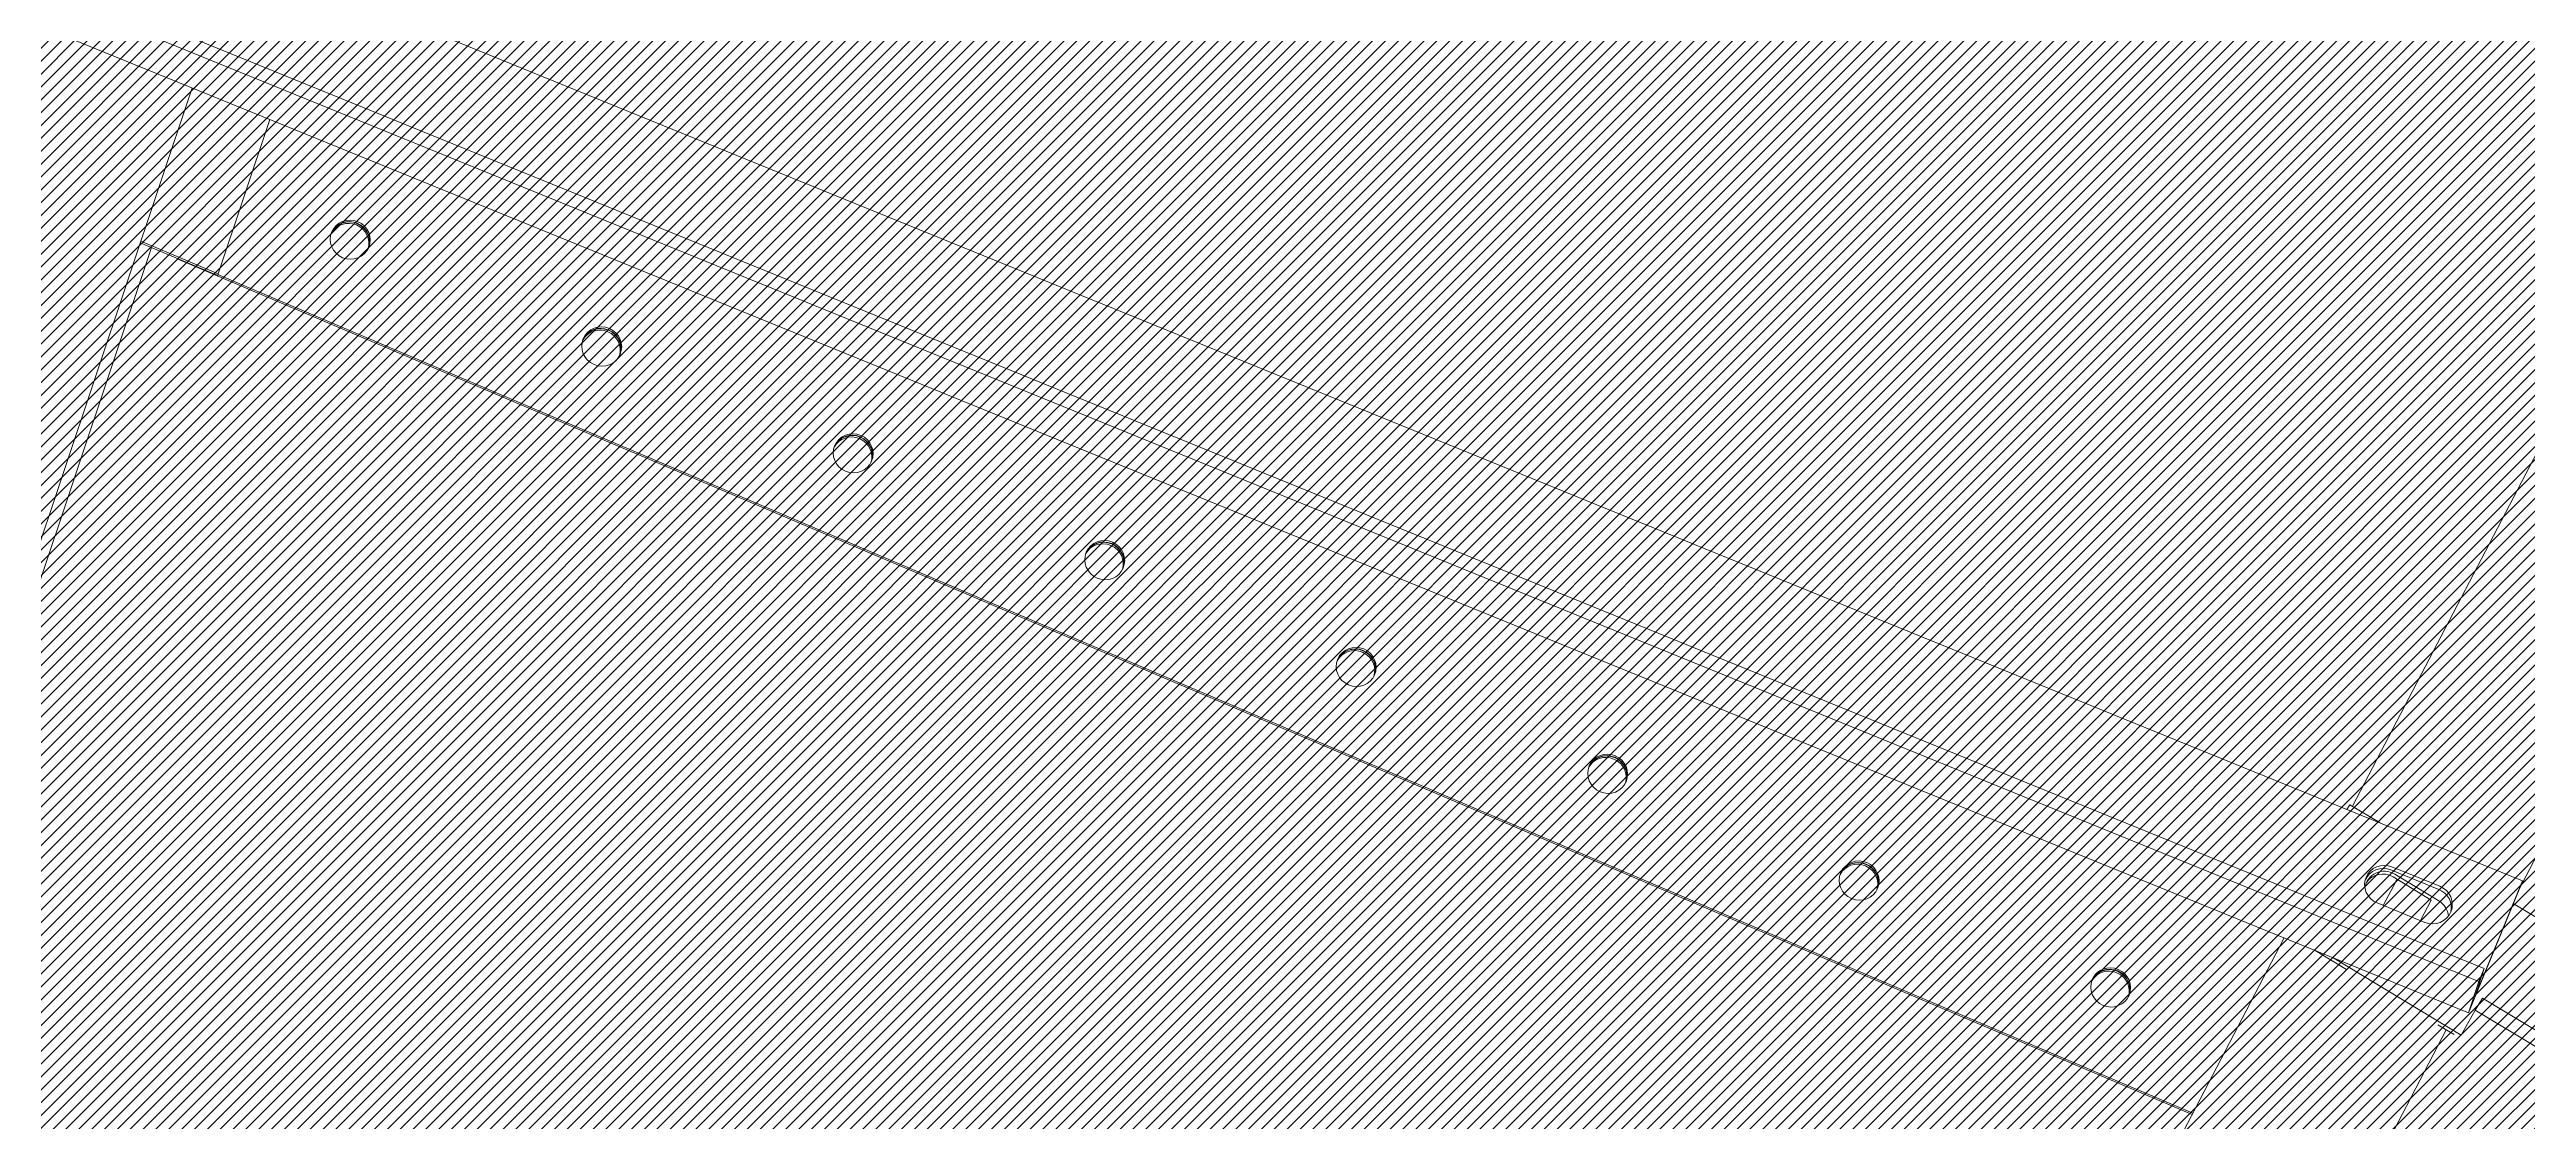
# Model space of a CAD drawing. Header units: millimetres. Extents: x -272986 to 200319, y -34579 to 49604.
# Drawn here: x 9630 to 10495, y 43625 to 43999 of the extents above; entities that cross this region are included whole.
import ezdxf

# ---------------------------------------------------------------- set-up
doc = ezdxf.new("R2010")
doc.units = ezdxf.units.MM
doc.linetypes.add('HIDDEN2', pattern=[4.762499999999999, 3.175, -1.5875])
doc.layers.get('Defpoints').update_dxf_attribs({"color": 9})
for name, color, linetype in [('X 0001 M', 7, 'Continuous'), ('X 1001 M', 8, 'HIDDEN2'), ('X 3001 D', 5, 'Continuous')]:
    doc.layers.add(name, color=color, linetype=linetype)
doc.layers.add('X 5999 H', color=7, linetype='Continuous', true_color=0xffffff)
doc.styles.add('BIT STD. 2.5', font='isocpeur.ttf', dxfattribs={"height": 2.5})
doc.dimstyles.new('BIT STD. 2.5', dxfattribs={"dimtxt": 2.5, "dimasz": 2.5, "dimexe": 1, "dimexo": 0.75, "dimgap": 1, "dimtad": 1, "dimdec": 0, "dimdsep": 46, "dimtxsty": 'BIT STD. 2.5', "dimcen": 0, "dimadec": 0, "dimazin": 0, "dimtfac": 1, "dimtdec": 0, "dimtmove": 0, "dimatfit": 3, "dimfxl": 1, "dimtfill": 1, "dimlwd": -1, "dimlwe": -1, "dimarcsym": 0})

# ---------------------------------------------------------------- blocks, each defined once
blk = doc.blocks.new('*D16')
at = {"layer": 'Defpoints', "color": 0, "transparency": 16777216}
for p in [(15597.00000000011, 48479.14825256646), (7.275957614183426e-12, 38448.14533683307), (15597.00000000011, 38448.14533683307)]:
    blk.add_point(p, dxfattribs=at)
at = {"layer": 'X 3001 D', "color": 0, "transparency": 16777216}
for p, q in [((7.278713069481507e-12, 38493.14533683307), (7.8938533352304e-12, 48539.14825256646)), ((15597.00000000011, 38493.14533683307), (15597.00000000011, 48539.14825256646)), ((150.0000000000079, 48479.14825256646), (15447.00000000011, 48479.14825256646))]:
    blk.add_line(p, q, dxfattribs=at)
for points in [[(150.0000000000079, 48504.14825256646), (150.0000000000079, 48454.14825256646), (7.89017939483296e-12, 48479.14825256646)], [(15447.00000000011, 48504.14825256646), (15447.00000000011, 48454.14825256646), (15597.00000000011, 48479.14825256646)]]:
    blk.add_solid(points, dxfattribs=at)
at = {"layer": 'X 3001 D', "color": 0, "transparency": 16777216, "insert": (7798.500000000058, 48629.14825256646), "char_height": 150, "attachment_point": 5, "style": 'BIT STD. 2.5', "bg_fill": 3, "box_fill_scale": 1.1, "bg_fill_color": 256, "bg_fill_true_color": 13158600, "bg_fill_transparency": 0}
blk.add_mtext('INTERNAL TANK DIAMETER - %%C15597mm (20 PLATES ROUND)', dxfattribs=at)
blk = doc.blocks.new('A$C89218876')
at = {"layer": 'X 1001 M', "linetype": 'Continuous', "lineweight": 0}
for p, q in [((-5057.566691044434, 3053.364649931492), (-6656.436087585706, 4033.15307626485)), ((-5057.566691045464, 3053.364649931993), (-6656.436087585851, 4033.153076264803)), ((-5090.704825038159, 2997.437924280319), (-6690.398494292444, 3977.731465581848)), ((-4519.545863120416, 3808.337546918307), (-5052.927750060026, 3051.071707319031)), ((-5020.723512177672, 3038.044307287935), (-4492.108489993836, 3788.542418304909)), ((-4488.128236811655, 3785.729204177057), (-5016.743258995491, 3035.231093160084)), ((-5060.645828554269, 3054.79936878732), (-5468.011292726511, 2223.138322827226)), ((-5059.582489972861, 3054.361022007937), (-5060.645828554265, 3054.799368787327)), ((-5060.645828554276, 3054.799368787333), (-5021.381746076528, 3035.39186001438)), ((-5015.955731664264, 3032.797123371327), (-5059.582489972872, 3054.361022007941)), ((-5434.720322286361, 2215.01929416437), (-5030.951793309159, 3039.336981028904)), ((-5026.589117478292, 3037.180591165239), (-5430.357646455494, 2212.862904300705)), ((-5021.381746076528, 3035.39186001438), (-5030.951793309159, 3039.336981028903)), ((-5030.951793309159, 3039.336981028903), (-5026.589117478299, 3037.180591165241)), ((-5015.955731664264, 3032.797123371327), (-5026.589117478299, 3037.180591165242)), ((-5016.743258995491, 3035.231093160085), (-5020.723512177665, 3038.044307287931)), ((-5442.677655388779, 2161.618703423605), (-5015.955731664264, 3032.797123371327)), ((-5008.358353482508, 3029.707294622893), (-5038.271282065536, 2987.23858780521)), ((-5008.358353482505, 3029.707294622892), (-5016.743258995491, 3035.231093160085)), ((-5060.738581365065, 3025.846066842827), (-5068.65561134501, 3009.682974943518)), ((-5059.675242783662, 3025.407720063434), (-5067.59227276361, 3009.244628164127)), ((-5055.663061113057, 3025.18146104094), (-5066.028061548037, 3010.46581180531)), ((-5056.132420693761, 3022.578621666449), (-5065.096405379925, 3009.852056412288)), ((-5056.4401190186, 3003.645083325268), (-5048.523089038656, 3019.808175224574)), ((-5056.139680427583, 3022.583070437052), (-5049.236088562477, 3018.352543901119)), ((-5012.541834933283, 3021.831352270623), (-5008.740725109597, 3027.227955890892)), ((-3149.056660192571, 1883.828198852449), (-5010.602379533364, 3024.584882823061)), ((-3149.056660192622, 1883.828198852354), (-5010.602379533433, 3024.58488282297)), ((-5055.421979979514, 3005.723675284232), (-5063.814550025734, 3010.866648823077)), ((-5084.262722951487, 3006.584061344356), (-5091.348387116668, 2996.524230752902)), ((-5089.745253003905, 2995.391147170428), (-5091.348387116665, 2996.524230752909)), ((-5041.38549814052, 2980.880728766944), (-5033.98821784569, 2991.382974550644)), ((-3179.658081936912, 1826.346973935573), (-5046.533904049898, 2970.369949085846)), ((-4987.184073265631, 2934.000326005288), (-5334.321128562999, 2252.705494428548)), ((-5327.906165266286, 2266.534311968259), (-4987.665061752483, 2934.295076129117)), ((-5328.135559586095, 2266.592174701308), (-5380.612646849055, 2288.328143617699)), ((-3369.850446006876, 1423.817596189619), (-5393.490696085555, 2262.036833136343)), ((-5341.334091185279, 2240.432860019266), (-5328.135559586095, 2266.592174701308)), ((-5327.600706670892, 2266.418390454571), (-5340.819169443806, 2240.219572450387)), ((-5328.135559586095, 2266.592174701308), (-5327.600706670892, 2266.418390454571)), ((-5327.786093811133, 2266.495177664531), (-5327.600706670892, 2266.418390454571)), ((-5334.321128562999, 2252.705494428548), (-5334.485182695858, 2252.77345022734)), ((-5334.478907809054, 2252.785886969815), (-5334.321128562999, 2252.705494428548)), ((-4544.239039346718, 1914.904690368754), (-5338.887770484664, 2244.047579586565))]:
    blk.add_line(p, q, dxfattribs=at)
for centre, major_axis, ratio, start_param, end_param in [((-5054.630835201864, 3022.827121033697), (2.667858060578776, 6.471671605434269), 0.9731837064459372, -1.637028945458774, 1.504563708131019), ((-5053.567496620457, 3022.388774254303), (2.667858060579595, 6.471671605436212), 0.9731837064459371, 0.08451765584728255, 1.504563708130784), ((-5050.090706658015, 3021.242961261954), (-3.850921785425725, -5.845545432420311), 0.9747886150742463, -2.537947305080437, -1.602719671689949), ((-5059.677554313039, 3016.54128846567), (3.657489953191488, 5.968481150793284), 0.9743700647852354, -1.012523398458143e-13, 0.01933358929067478), ((-5059.677554312828, 3016.541288466024), (-3.657489953034688, -5.968481150516032), 0.9743700647852351, -0.1504082685290893, -6.867839630331218e-13), ((-5062.547865181808, 3006.66402913439), (-2.667858060578824, -6.47167160543437), 0.9731837064459372, -1.637028945458773, 1.50456370813102), ((-5061.484526600405, 3006.225682354999), (-2.667858060579194, -6.471671605435325), 0.9731837064459372, -1.637028945458544, -0.08451765584567972), ((-5060.455707092991, 3006.527312026322), (-3.850921785426624, -5.845545432420451), 0.9747886150742461, -1.602719671689788, 0.3666627206619744), ((-5059.52405092488, 3005.9135566333), (-3.850921785427063, -5.845545432421115), 0.9747886150742461, -1.602719671689841, -0.08184178836383227), ((-5032.998690073546, 2908.471112195447), (3.177933498176831, 6.237045669318571), 0.9743700647852344, 0.04123814986974896, 3.1003545037189), ((-5032.397391502418, 2908.164735270716), (3.177933498176819, 6.237045669318581), 0.9743700647852342, 0.09082303030241115, 3.050769623290591), ((-5076.326779945619, 2823.43494782904), (3.177933498176823, 6.23704566931858), 0.9743700647852344, 0.04123814987076243, 3.100354503719654), ((-5075.725481374491, 2823.128570904309), (3.177933498176845, 6.237045669318594), 0.9743700647852341, 0.09082303030268613, 3.050769623290862), ((-5119.654869817696, 2738.398783462633), (3.17793349817683, 6.237045669318581), 0.9743700647852342, 0.04123814986989715, 3.100354503718789), ((-5119.053571246568, 2738.092406537902), (3.177933498176816, 6.237045669318549), 0.9743700647852345, 0.09082303030241277, 3.050769623290599), ((-5162.982959689773, 2653.362619096225), (3.177933498176822, 6.237045669318563), 0.9743700647852342, 0.04123814986962716, 3.100354503718779), ((-5162.381661118645, 2653.056242171494), (3.177933498176822, 6.237045669318574), 0.9743700647852345, 0.09082303030226341, 3.050769623290719), ((-5206.311049561849, 2568.326454729818), (3.1779334981768, 6.237045669318529), 0.9743700647852344, 0.04123814987076295, 3.100354503719654), ((-5205.709750990722, 2568.020077805087), (3.177933498176829, 6.237045669318571), 0.9743700647852345, 0.09082303030256174, 3.050769623290999), ((-5249.639139433926, 2483.290290363411), (3.177933498176805, 6.237045669318528), 0.9743700647852342, 0.04123814987034441, 3.100354503719626), ((-5249.037840862798, 2482.98391343868), (3.17793349817683, 6.237045669318572), 0.9743700647852345, 0.09082303030256177, 3.050769623291133), ((-5292.967229305999, 2398.254125997003), (3.177933498176834, 6.237045669318596), 0.974370064785234, 0.04123814987061394, 3.100354503719505), ((-5292.365930734872, 2397.947749072272), (3.177933498176811, 6.237045669318546), 0.9743700647852345, 0.0908230303026846, 3.050769623290993), ((-5336.295319178076, 2313.217961630596), (3.177933498176822, 6.23704566931856), 0.9743700647852341, 0.0412381498704657, 3.100354503719617), ((-5335.694020606948, 2312.911584705865), (3.177933498176827, 6.237045669318574), 0.9743700647852345, 0.09082303030256123, 3.050769623291126)]:
    blk.add_ellipse(centre, major_axis=major_axis, ratio=ratio, start_param=start_param, end_param=end_param, dxfattribs=at)
at = {"layer": 'X 1001 M', "linetype": 'Continuous', "lineweight": 0, "extrusion": (0, 0, -1)}
for centre, major_axis, ratio, start_param, end_param in [((-5060.157060072586, 3016.835129973762), (-3.65748995314814, -5.968481150685447), 0.9743700647852351, -9.414691248821327e-14, 0.06803050396922755), ((-5033.499772216153, 2908.726426299394), (3.177933498176829, 6.237045669318575), 0.9743700647852344, -3.141592653589814, 3.141592653589773), ((-5076.82786208823, 2823.690261932987), (3.177933498176829, 6.237045669318575), 0.9743700647852344, -3.141592653589814, 3.141592653589773), ((-5076.226563517102, 2823.383885008255), (-3.177933498176828, -6.237045669318579), 0.9743700647852345, 0.04949195747420385, 3.092100696108694), ((-5120.155951960307, 2738.65409756658), (3.177933498176829, 6.237045669318575), 0.9743700647852344, -3.141592653589814, 3.141592653589773), ((-5119.554653389179, 2738.347720641848), (-3.177933498176836, -6.237045669318598), 0.9743700647852345, 0.04949195747450186, 3.09210069610924), ((-5163.48404183238, 2653.617933200173), (3.177933498176829, 6.237045669318575), 0.9743700647852344, -3.141592653589814, 3.141592653589773), ((-5162.882743261252, 2653.311556275441), (-3.177933498176847, -6.237045669318579), 0.9743700647852344, 0.0494919574746478, 3.092100696109389), ((-5206.812131704457, 2568.581768833764), (3.177933498176829, 6.237045669318575), 0.9743700647852344, -3.141592653589814, 3.141592653589773), ((-5206.210833133329, 2568.275391909033), (-3.177933498176793, -6.237045669318546), 0.9743700647852345, 0.04949195747405741, 3.092100696108796), ((-5250.140221576534, 2483.545604467357), (3.177933498176829, 6.237045669318575), 0.9743700647852344, -3.141592653589814, 3.141592653589773), ((-5249.538923005406, 2483.239227542626), (-3.177933498176796, -6.237045669318547), 0.9743700647852344, 0.04949195747405735, 3.092100696108799), ((-5293.468311448607, 2398.50944010095), (3.177933498176829, 6.237045669318575), 0.9743700647852344, -3.141592653589814, 3.141592653589773), ((-5292.867012877479, 2398.203063176219), (-3.177933498176796, -6.237045669318547), 0.9743700647852344, 0.04949195747405735, 3.092100696108799), ((-5336.796401320684, 2313.473275734542), (3.177933498176829, 6.237045669318575), 0.9743700647852344, -3.141592653589814, 3.141592653589773)]:
    blk.add_ellipse(centre, major_axis=major_axis, ratio=ratio, start_param=start_param, end_param=end_param, dxfattribs=at)
at = {"layer": 'X 1001 M', "linetype": 'Continuous', "lineweight": 0, "extrusion": (0, 0, -0.9999999999999999)}
for centre, major_axis, ratio, start_param, end_param in [((-5032.898473645026, 2908.420049374663), (-3.177933498176843, -6.237045669318603), 0.9743700647852345, 0.04949195747417043, 3.092100696108785), ((-5336.195102749556, 2313.166898809811), (-3.17793349817682, -6.237045669318584), 0.9743700647852344, 0.0494919574742053, 3.092100696108807)]:
    blk.add_ellipse(centre, major_axis=major_axis, ratio=ratio, start_param=start_param, end_param=end_param, dxfattribs=at)
blk = doc.blocks.new('*D199')
at = {"layer": 'Defpoints', "color": 0, "transparency": 16777216}
for p in [(7798.500000000004, 48049.6266134193), (13298.73009767515, 32947.91523915234), (13433.78749288179, 32812.85784394571), (7798.500000000005, 28976.69833391263), (10442.97395414159, 28578.83418067859)]:
    blk.add_point(p, dxfattribs=at)
at = {"layer": 'X 3001 D', "color": 0, "transparency": 16777216}
for p, q in [((13465.60729803519, 32781.03803879231), (15065.76360887852, 31180.88172794907)), ((7798.500000000009, 28931.69833391263), (7798.500000000005, 28170.68257981101))]:
    blk.add_line(p, q, dxfattribs=at)
blk.add_arc((7798.500000000004, 38448.14533682715), 10217.46275701613, 270.8411524771072, 314.1588475228945, dxfattribs=at)
for points in [[(14898.9480455206, 31135.83049339961), (14934.04291065631, 31100.21658542665), (15023.33720200733, 31223.30813482026)], [(7948.679468218535, 28206.78430946359), (7948.312449508589, 28256.78296241811), (7798.500000000002, 28230.68257981101)]]:
    blk.add_solid(points, dxfattribs=at)
at = {"layer": 'X 3001 D', "color": 0, "transparency": 16777216, "insert": (14404.54209814488, 30831.3797954061), "char_height": 150, "attachment_point": 5, "rotation": 40.93519081505226, "style": 'BIT STD. 2.5', "bg_fill": 3, "box_fill_scale": 1.1, "bg_fill_color": 256, "bg_fill_true_color": 13158600, "bg_fill_transparency": 0}
blk.add_mtext('45° - {\\C7;D02}', dxfattribs=at)
blk = doc.blocks.new('*D202')
at = {"layer": 'Defpoints', "color": 0, "transparency": 16777216}
for p in [(14700.28945546009, 42432.89533683308), (18343.0225059792, 40307.42915332483), (-1697.652812223388, 38448.14533683309), (7798.500000000009, 38448.14533683308), (18712.73677971438, 38448.14533683308)]:
    blk.add_point(p, dxfattribs=at)
at = {"layer": 'X 3001 D', "color": 0, "transparency": 16777216}
blk.add_line((14739.26059863039, 42455.39533683308), (17123.15899540705, 43831.73971793279), dxfattribs=at)
blk.add_arc((7798.500000000016, 38448.14533683308), 10707.18876219943, 0.8026791532114499, 29.19732084678845, dxfattribs=at)
for points in [[(17123.54803988475, 43658.96570784591), (17167.02336376672, 43683.66178472783), (17071.19747117998, 43801.73971793279)], [(18529.6374529174, 38598.31677290829), (18479.6386795569, 38597.96654092086), (18505.68876219944, 38448.14533683307)]]:
    blk.add_solid(points, dxfattribs=at)
at = {"layer": 'X 3001 D', "color": 0, "transparency": 16777216, "insert": (17449.47094405494, 43388.97694620522), "char_height": 150, "attachment_point": 5, "rotation": 297.11025673134304, "style": 'BIT STD. 2.5', "bg_fill": 3, "box_fill_scale": 1.1, "bg_fill_color": 256, "bg_fill_true_color": 13158600, "bg_fill_transparency": 0}
blk.add_mtext('30° {\\C7;N10}', dxfattribs=at)
blk = doc.blocks.new('*D203')
at = {"layer": 'Defpoints', "color": 0, "transparency": 16777216}
for p in [(7798.500000000007, 48049.6266134193), (11766.61084814452, 31844.09986857364), (11918.03204216807, 31592.09268216723), (9461.806005241986, 29325.73490930372), (7798.500000000006, 29039.70000823381)]:
    blk.add_point(p, dxfattribs=at)
at = {"layer": 'X 3001 D', "color": 0, "transparency": 16777216}
blk.add_line((11941.20875553902, 31553.52015363563), (12605.25120673187, 30448.36792670566), dxfattribs=at)
blk.add_arc((7798.500000000009, 38448.14533683291), 9272.807496943271, 270.9268455791341, 300.0731544208666, dxfattribs=at)
for points in [[(12432.45096789332, 30445.1173415527), (12457.85538375896, 30402.05209274899), (12574.34892223726, 30499.79796474778)], [(7948.697297671352, 29151.55188243098), (7948.292889405437, 29201.55024694378), (7798.500000000006, 29175.33783988963)]]:
    blk.add_solid(points, dxfattribs=at)
at = {"layer": 'X 3001 D', "color": 0, "transparency": 16777216, "insert": (11829.96473800879, 30247.79293383234), "char_height": 150, "attachment_point": 5, "rotation": 26.17969635787532, "style": 'BIT STD. 2.5', "bg_fill": 3, "box_fill_scale": 1.1, "bg_fill_color": 256, "bg_fill_true_color": 13158600, "bg_fill_transparency": 0}
blk.add_mtext('31.0° - {\\C7;MH02}', dxfattribs=at)
blk = doc.blocks.new('*D204')
at = {"layer": 'Defpoints', "color": 0, "transparency": 16777216}
for p in [(7798.499999999998, 48049.62661341931), (9811.723942329958, 30934.69129704357), (9861.158379944543, 30750.19946422237), (8576.700591936573, 29553.27186895832), (7798.499999999999, 29039.70000823382)]:
    blk.add_point(p, dxfattribs=at)
at = {"layer": 'X 3001 D', "color": 0, "transparency": 16777216}
blk.add_line((9872.80523697416, 30706.73280203935), (10124.98568731838, 29765.58254867923), dxfattribs=at)
blk.add_arc((7798.499999999998, 38448.14533683221), 8928.850439489806, 270.9625503363343, 284.0374496636674, dxfattribs=at)
for points in [[(9957.979270538228, 29810.13528366), (9970.514090087065, 29761.73199556014), (10109.45654461223, 29823.53809825658)], [(7948.704701675249, 29495.55573993005), (7948.284714799513, 29545.55397600918), (7798.499999999998, 29519.2948973424)]]:
    blk.add_solid(points, dxfattribs=at)
at = {"layer": 'X 3001 D', "color": 0, "transparency": 16777216, "insert": (9469.94907865134, 29814.66027970536), "char_height": 150, "attachment_point": 5, "rotation": 10.956953795068713, "style": 'BIT STD. 2.5', "bg_fill": 3, "box_fill_scale": 1.1, "bg_fill_color": 256, "bg_fill_true_color": 13158600, "bg_fill_transparency": 0}
blk.add_mtext('15° - {\\C7;M01}', dxfattribs=at)
blk = doc.blocks.new('*D209')
at = {"layer": 'Defpoints', "color": 0, "transparency": 16777216}
for p in [(2783.545584809905, 44641.09828430423), (2998.773158548947, 44375.31436548595), (-1159.790471025197, 41186.96958724423), (-1697.652812223374, 38448.14533683308), (18712.73677971439, 38448.14533683306)]:
    blk.add_point(p, dxfattribs=at)
at = {"layer": 'X 3001 D', "color": 0, "transparency": 16777216}
blk.add_line((2755.226167212659, 44676.0698525698), (1865.51247487878, 45774.77476136317), dxfattribs=at)
blk.add_arc((7798.50000000016, 38448.14533683307), 9367.610497768575, 129.917465425105, 179.0825345748958, dxfattribs=at)
for points in [[(1771.571263239102, 45652.11972273444), (1803.347377874265, 45613.51559680607), (1903.271698341772, 45728.14600367576)], [(-1542.910352441482, 38597.94037141315), (-1592.908749890528, 38598.34068694729), (-1569.110497768414, 38448.14533683308)]]:
    blk.add_solid(points, dxfattribs=at)
at = {"layer": 'X 3001 D', "color": 0, "transparency": 16777216, "insert": (1329.892812668753, 45409.30954791416), "char_height": 150, "attachment_point": 5, "rotation": 42.89953277488738, "style": 'BIT STD. 2.5', "bg_fill": 3, "box_fill_scale": 1.1, "bg_fill_color": 256, "bg_fill_true_color": 13158600, "bg_fill_transparency": 0}
blk.add_mtext('51° - {\\C7;N02}', dxfattribs=at)
blk = doc.blocks.new('*D367')
at = {"layer": 'Defpoints', "color": 0, "transparency": 16777216}
for p in [(7798.500000000009, 48049.62661341929), (9661.479727957138, 47470.56462534703), (12368.45514613393, 44974.71766954121), (7798.500000030255, 38448.14533673238), (7798.500000000011, 29039.70000823381)]:
    blk.add_point(p, dxfattribs=at)
at = {"layer": 'X 3001 D', "color": 0, "transparency": 16777216}
blk.add_line((12394.26608576973, 45011.57951153421), (13117.1303001415, 46043.93659843447), dxfattribs=at)
blk.add_arc((7798.500000000009, 38448.14533668919), 9212.748953874961, 55.93288788216472, 89.06711211783517, dxfattribs=at)
for points in [[(7948.291507042128, 47634.67398511103), (7948.6985516733, 47684.67232823026), (7798.500000000024, 47660.89429056415)], [(12973.31878541598, 46100.41565395435), (12944.97434538793, 46059.22593776818), (13082.71571396044, 45994.78747577713)]]:
    blk.add_solid(points, dxfattribs=at)
at = {"layer": 'X 3001 D', "color": 0, "transparency": 16777216, "insert": (12609.81141305021, 46462.67933678869), "char_height": 150, "attachment_point": 5, "rotation": 329.0226254753644, "style": 'BIT STD. 2.5', "bg_fill": 3, "box_fill_scale": 1.1, "bg_fill_color": 256, "bg_fill_true_color": 13158600, "bg_fill_transparency": 0}
blk.add_mtext('{\\C7;N08} - 35°', dxfattribs=at)
blk = doc.blocks.new('*D368')
at = {"layer": 'Defpoints', "color": 0, "transparency": 16777216}
for p in [(7798.500000000011, 48049.6266134193), (10335.20730825332, 47913.84083295393), (13419.10516482997, 44067.48138301812), (7798.500000030248, 38448.14533673238), (7798.500000000013, 29039.70000823381)]:
    blk.add_point(p, dxfattribs=at)
at = {"layer": 'X 3001 D', "color": 0, "transparency": 16777216}
for p, q in [((7798.500000000011, 48094.6266134193), (7798.500000000015, 48307.85325048748)), ((13450.92856260212, 44099.29759514708), (14771.15348572677, 45419.2244148036))]:
    blk.add_line(p, q, dxfattribs=at)
blk.add_arc((7798.500000000013, 38448.14533670215), 9799.70791378534, 45.87054156565792, 89.12298908251194, dxfattribs=at)
for points in [[(7948.304274739658, 48221.70598925938), (7948.686939206083, 48271.704524917), (7798.500000000015, 48247.85325048749)], [(14639.40337929198, 45499.87648559462), (14604.31563808265, 45464.25555892465), (14728.72228869722, 45376.80279863165)]]:
    blk.add_solid(points, dxfattribs=at)
at = {"layer": 'X 3001 D', "color": 0, "transparency": 16777216, "insert": (14294.75234036327, 45964.67750319112), "char_height": 150, "attachment_point": 5, "rotation": 319.16439379943586, "style": 'BIT STD. 2.5', "bg_fill": 3, "box_fill_scale": 1.1, "bg_fill_color": 256, "bg_fill_true_color": 13158600, "bg_fill_transparency": 0}
blk.add_mtext('{\\C7;D01} - 45°', dxfattribs=at)
blk = doc.blocks.new('*D439')
at = {"layer": 'Defpoints', "color": 0, "transparency": 16777216}
for p in [(7798.500000000005, 48049.62661341929), (10411.97133064846, 32843.53798170414), (10522.69731522452, 32606.08534150054), (7798.500000000008, 29039.70000823381)]:
    blk.add_point(p, dxfattribs=at)
at = {"layer": 'X 3001 D', "color": 0, "transparency": 16777216}
blk.add_line((10392.95350887013, 32884.32183212078), (10157.17583361231, 33389.94868841281), dxfattribs=at)
blk.add_arc((7798.500000000008, 38448.14533683292), 5641.102491636847, 271.5235709962811, 293.4764290037195, dxfattribs=at)
for points in [[(10035.49267074663, 33296.78668912308), (10056.01923566422, 33251.19436375264), (10182.53292931675, 33335.57022119061)], [(7948.819123927382, 32784.03934585996), (7948.154360256528, 32834.03492655728), (7798.500000000005, 32807.04284519607)]]:
    blk.add_solid(points, dxfattribs=at)
at = {"layer": 'X 3001 D', "color": 0, "transparency": 16777216, "insert": (8981.380034257149, 33070.66137286532), "char_height": 150, "attachment_point": 5, "rotation": 12.405727030040435, "style": 'BIT STD. 2.5', "bg_fill": 3, "box_fill_scale": 1.1, "bg_fill_color": 256, "bg_fill_true_color": 13158600, "bg_fill_transparency": 0}
blk.add_mtext('25° - {\\C7;M03}', dxfattribs=at)
at = {"layer": 'Defpoints', "color": 0, "transparency": 16777216}
blk.add_point((9416.386430656075, 33044.02831194804), dxfattribs=at)

msp = doc.modelspace()

# ---------------------------------------------------------------- hatches: boundary and pattern name
at = {"layer": 'X 5999 H'}
h = msp.add_hatch(dxfattribs=at)
h.set_pattern_fill('ANSI31', color=9)
h.set_pattern_definition([(45, (25000, 0), (-2.245064030267288, 2.245064030267288), [])])
edge = h.paths.add_edge_path()
edge.add_arc((7798.495709340539, 38448.14022343156), 7825.604719989263, 2.5931019493610847, 94.99996544218982, ccw=False)
edge.add_line((15616.08719766553, 38802.19185128674), (15658.44324566444, 38804.11004727978))
edge.add_arc((7798.49570953186, 38448.14022323), 7825.604719789878, 274.9544870486653, 357.3991416812109)
edge.add_line((15616.03919657416, 38093.03029855866), (15658.3937445236, 38091.10627736974))
edge.add_arc((7798.497359975252, 38448.13677386827), 7868.001140776875, 274.9544772441851, 357.39916567125465, ccw=False)
edge.add_arc((7798.49533508634, 38448.14003367921), 7868.004563266586, 2.593102689917272, 274.9516218145841)
edge.add_arc((7798.495709750798, 38448.14022345812), 7825.604719998234, 2.599526489034937, 274.95161897712)

# ---------------------------------------------------------------- linework, layer by layer
at = {"layer": 'X 0001 M', "linetype": 'Continuous'}
for centre, radius, start, end in [((7798.49533508634, 38448.14003367921), 7868.004563266586, 2.593102689917272, 274.9516218145841), ((7798.495709750798, 38448.14022345812), 7825.604719998234, 2.599526489034937, 274.95161897712)]:
    msp.add_arc(centre, radius, start, end, dxfattribs=at)

# ---------------------------------------------------------------- block references
at = {"layer": 'X 1001 M', "rotation": 273.9910714243701}
msp.add_blockref('A$C89218876', (7798.500000130947, 38448.14533676262), dxfattribs=at)

# ---------------------------------------------------------------- next in the draw order: dimensions: what is measured, and where the dimension line sits
at = {"layer": 'X 3001 D'}
dim = msp.add_linear_dim(base=(15597.00000000011, 48479.14825256646), p1=(7.275957614183426e-12, 38448.14533683307), p2=(15597.00000000011, 38448.14533683307), text='INTERNAL TANK DIAMETER - %%C<>mm (20 PLATES ROUND)', dimstyle='BIT STD. 2.5', dxfattribs=at)
dim.commit()
dim.dimension.update_dxf_attribs({"geometry": '*D16', "text_midpoint": (7798.500000000058, 48629.14825256646)})

# ---------------------------------------------------------------- next in the draw order: linework, layer by layer
msp.add_lwpolyline([(7116.454019553887, 46243.96656621981, -0.4265715426942842), (15616.08719766553, 38802.19185128674), (15658.44324566444, 38804.11004727978)], format="xyb")
msp.add_circle((7798.500000000007, 38448.14533683308), 7798.5)

# ---------------------------------------------------------------- next in the draw order: dimensions: what is measured, and where the dimension line sits
dim = msp.add_angular_dim_2l(base=(10442.97395414159, 28578.83418067859), line1=((7798.500000000007, 28976.69833391263), (7798.500000000004, 48049.6266134193)), line2=((13298.73009767515, 32947.91523915234), (13433.78749288179, 32812.85784394571)), text='<> - {\\C7;D02}', dimstyle='BIT STD. 2.5', override={"dimscale": 0, "dimjust": 2}, dxfattribs=at)
dim.commit()
dim.dimension.update_dxf_attribs({"geometry": '*D199', "text_midpoint": (14493.0319915258, 30729.35096170292), "dimtype": 162})

# ---------------------------------------------------------------- next in the draw order: dimensions: what is measured, and where the dimension line sits
dim = msp.add_angular_dim_2l(base=(18343.0225059792, 40307.42915332483), line1=((7798.500000000007, 38448.14533683308), (14700.28945546009, 42432.89533683308)), line2=((18712.73677971438, 38448.14533683307), (-1697.652812223387, 38448.14533683308)), text='<> {\\C7;N10}', dimstyle='BIT STD. 2.5', override={"dimscale": 0, "dimjust": 1}, dxfattribs=at)
dim.commit()
dim.dimension.update_dxf_attribs({"geometry": '*D202', "text_midpoint": (17449.47094405495, 43388.97694620522)})

# ---------------------------------------------------------------- next in the draw order: dimensions: what is measured, and where the dimension line sits
dim = msp.add_angular_dim_2l(base=(9461.806005241986, 29325.73490930372), line1=((11766.61084814452, 31844.09986857365), (11918.03204216807, 31592.09268216723)), line2=((7798.500000000007, 48049.6266134193), (7798.500000000007, 29039.70000823381)), text='<> - {\\C7;MH02}', dimstyle='BIT STD. 2.5', override={"dimscale": 0, "dimjust": 1, "dimadec": 1}, dxfattribs=at)
dim.commit()
dim.dimension.update_dxf_attribs({"geometry": '*D203', "text_midpoint": (11829.96473800879, 30247.79293383234)})

# ---------------------------------------------------------------- next in the draw order: dimensions: what is measured, and where the dimension line sits
dim = msp.add_angular_dim_2l(base=(8576.700591936573, 29553.27186895832), line1=((9811.723942329956, 30934.69129704357), (9861.158379944543, 30750.19946422236)), line2=((7798.499999999996, 48049.62661341931), (7798.499999999996, 29039.70000823382)), text='<> - {\\C7;M01}', dimstyle='BIT STD. 2.5', override={"dimscale": 0, "dimjust": 1}, dxfattribs=at)
dim.commit()
dim.dimension.update_dxf_attribs({"geometry": '*D204', "text_midpoint": (9469.949078651342, 29814.66027970536)})

# ---------------------------------------------------------------- next in the draw order: dimensions: what is measured, and where the dimension line sits
dim = msp.add_angular_dim_2l(base=(-1159.790471025197, 41186.96958724423), line1=((2998.773158548949, 44375.31436548595), (2783.545584809905, 44641.09828430424)), line2=((18712.73677971439, 38448.14533683307), (-1697.652812223375, 38448.14533683308)), text='<> - {\\C7;N02}', dimstyle='BIT STD. 2.5', override={"dimscale": 0, "dimjust": 2}, dxfattribs=at)
dim.commit()
dim.dimension.update_dxf_attribs({"geometry": '*D209', "text_midpoint": (1329.89281266875, 45409.30954791416)})

# ---------------------------------------------------------------- next in the draw order: dimensions: what is measured, and where the dimension line sits
dim = msp.add_angular_dim_2l(base=(9661.479727957138, 47470.56462534703), line1=((7798.500000030253, 38448.14533673238), (12368.45514613393, 44974.71766954122)), line2=((7798.500000000012, 48049.6266134193), (7798.500000000012, 29039.70000823381)), text='{\\C7;N08} - <>', dimstyle='BIT STD. 2.5', override={"dimscale": 0, "dimjust": 1}, dxfattribs=at)
dim.commit()
dim.dimension.update_dxf_attribs({"geometry": '*D367', "text_midpoint": (12540.29772967108, 46346.8855892871), "dimtype": 162})

# ---------------------------------------------------------------- next in the draw order: dimensions: what is measured, and where the dimension line sits
dim = msp.add_angular_dim_2l(base=(10335.20730825332, 47913.84083295393), line1=((7798.500000030253, 38448.14533673238), (13419.10516482996, 44067.48138301813)), line2=((7798.500000000012, 48049.6266134193), (7798.500000000012, 29039.70000823381)), text='{\\C7;D01} - <>', dimstyle='BIT STD. 2.5', override={"dimscale": 0, "dimjust": 1}, dxfattribs=at)
dim.commit()
dim.dimension.update_dxf_attribs({"geometry": '*D368', "text_midpoint": (14206.43991476827, 45862.49502121439), "dimtype": 162})

# ---------------------------------------------------------------- next in the draw order: dimensions: what is measured, and where the dimension line sits
dim = msp.add_angular_dim_2l(base=(9416.386430656075, 33044.02831194804), line1=((10522.69731522452, 32606.08534150054), (10411.97133064846, 32843.53798170414)), line2=((7798.500000000007, 48049.6266134193), (7798.500000000007, 29039.70000823381)), text='<> - {\\C7;M03}', dimstyle='BIT STD. 2.5', dxfattribs=at)
dim.commit()
dim.dimension.update_dxf_attribs({"geometry": '*D439', "text_midpoint": (9010.394688909902, 32938.75802206338), "dimtype": 162})

doc.saveas('drawing.dxf')
